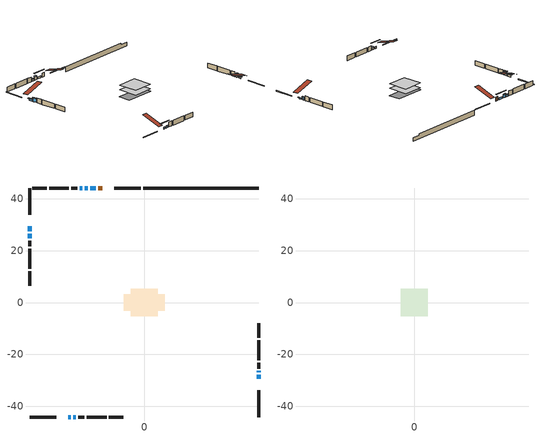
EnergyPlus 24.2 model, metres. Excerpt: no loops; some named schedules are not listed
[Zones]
conditioned space
 floor adiabatic (AdiabaticFloorConstruction): -5.23,-5.23 -5.23,5.23 5.23,5.23 5.23,-5.23 z1.37
 floor foundation (Slab1 construction): -7.88,-3.25 -7.88,3.25 7.88,3.25 7.88,-3.25 z-1.07
 wall outside (RimJoist1 construction): -1.35,44.08 -11.58,44.08 / -44.08,-44.08 -33.84,-44.08 / -44.08,44.08 -44.08,33.84 / 44.08,-44.08 44.08,-33.84 z1.37:1.67
 wall outside (AdiabaticWallConstruction 1): -16.12,44.08 -17.77,44.08 z1.37:3.4
 wall outside (AdiabaticWallConstruction): 44.08,-29.31 44.08,-27.78 z1.37:1.98; -29.31,-44.08 -28.24,-44.08 / -18.7,44.08 -20.84,44.08 z1.37:2.29; 44.08,-26.85 44.08,-26.34 z1.37:3.15; -44.08,29.3 -44.08,27.37 / -27.31,-44.08 -26.34,-44.08 z1.37:2.44; -44.08,26.44 -44.08,24.79 z1.37:3.25; -21.76,44.08 -22.98,44.08 z1.37:3.1; -23.91,44.08 -24.83,44.08 z1.37:2.34
 wall outside (Wall1 construction): -25.76,44.08 -28.04,44.08 / -25.41,-44.08 -23.13,-44.08 / -44.08,23.86 -44.08,21.57 / 44.08,-25.42 44.08,-23.13 z1.37:3.81
 wall outside (Wall2 construction): -28.97,44.08 -36.66,44.08 / -22.2,-44.08 -14.51,-44.08 / -44.08,20.65 -44.08,12.96 / 44.08,-22.2 44.08,-14.52 z1.37:3.81
 wall outside (Wall3 construction): -37.58,44.08 -43.15,44.08 / -13.58,-44.08 -8.02,-44.08 / -44.08,12.03 -44.08,6.47 / 44.08,-13.59 44.08,-8.02 z1.37:3.81
 wall foundation (FoundationWall1 construction): -0.42,44.08,-1.07 -0.42,44.08,1.37 39.63,44.08,1.37 39.63,44.08,0.71 44.08,44.08,0.71 44.08,44.08,-1.07
 window (WindowConstruction 5): 44.08,-29.3 44.08,-27.78 z1.37:1.98
 window (WindowConstruction 7): -29.3,-44.08 -28.24,-44.08 z1.37:2.28
 window (WindowConstruction 8): -18.7,44.08 -20.83,44.08 z1.37:2.28
 window (WindowConstruction 6): 44.08,-26.85 44.08,-26.34 z1.37:3.15
 window (WindowConstruction): -44.08,29.3 -44.08,27.37 z1.37:2.44
 window (WindowConstruction 1): -44.08,26.44 -44.08,24.79 z1.37:3.25
 window (WindowConstruction 2): -27.31,-44.08 -26.34,-44.08 z1.37:2.44
 window (WindowConstruction 3): -21.76,44.08 -22.98,44.08 z1.37:3.1
 window (WindowConstruction 4): -23.91,44.08 -24.83,44.08 z1.37:2.34
 door (Door): -16.13,44.08 -17.77,44.08 z1.37:3.4
 ceiling adiabatic (AdiabaticFloorConstruction): 5.23,-5.23 5.23,5.23 -5.23,5.23 -5.23,-5.23 z1.37
attic - vented
 floor to conditioned space (Floor1 construction Reversed): -5.23,-5.23 -5.23,5.23 5.23,5.23 5.23,-5.23 z3.81
 roof outside (Roof1 construction): -15.2,44.08,3.81 -15.2,33.9,7.2 -12.51,33.9,7.2 -12.51,44.08,3.81; -30.23,-44.08,3.81 -30.23,-33.9,7.2 -32.92,-33.9,7.2 -32.92,-44.08,3.81; -44.08,30.23,3.81 -33.9,30.23,7.2 -33.9,32.92,7.2 -44.08,32.92,3.81; 44.08,-30.23,3.81 33.9,-30.23,7.2 33.9,-32.92,7.2 44.08,-32.92,3.81
shading: 44.08,-27.63 44.08,-29.45 44.69,-29.45 44.69,-27.63 z2.13; -25.6,-44.08 -31.94,-44.08 -31.94,-44.49 -25.6,-44.49 z4.92; -23.47,44.08 -16.06,44.08 -16.06,44.49 -23.47,44.49 z4.92; 44.08,-26.2 44.08,-27 44.69,-27 44.69,-26.2 z3.3; -44.08,27.22 -44.08,29.45 -44.69,29.45 -44.69,27.22 z2.59; -44.08,24.49 -44.08,26.74 -44.69,26.74 -44.69,24.49 z3.55; -26.19,-44.08 -27.46,-44.08 -27.46,-44.84 -26.19,-44.84 z2.59; -23.13,44.08 -21.61,44.08 -21.61,44.69 -23.13,44.69 z3.25; -24.98,44.08 -23.76,44.08 -23.76,44.69 -24.98,44.69 z2.49
[Building]
Building 1: Terrain=Suburbs
[Site:Location]
Windsor AP_ON: Latitude {deg}=42.28; Longitude {deg}=-82.96; Time Zone {hr}=-5; Elevation {m}=190; Keep Site Location Information=Yes
[Site:GroundTemperature:Shallow]
6.34957, 4.46684, 4.31606, 5.20952, 8.79623, 12.3662, 15.4612, 17.4219, 17.5884, 15.9938, 12.9777, 9.51722
[Site:WaterMainsTemperature]
Calculation Method=Schedule; Temperature Schedule=mains temperature schedule
[Material] Roughness=Rough; Thermal Absorptance=0.9
Name | Thickness {m} | Conductivity {W/m-K} | Density {kg/m3} | Specific Heat {J/kg-K} | Solar Absorptance | Visible Absorptance
asphalt or fiberglass shingles | 0.00635 | 0.162714 | 1121.4 | 1465.45 | 0.4 | 0.4
ceiling loosefill ins | 0.169333 | 0.0480833 | 16.02 | 1046.75 | 0.7 | 0.7
ceiling stud and cavity | 0.1397 | 0.0980682 | 65.682 | 1177.47 | 0.7 | 0.7
concrete 4.0 in. | 0.1016 | 1.803125 | 2242.8 | 837.4 | 0.7 | 0.7
concrete 8.0 in. | 0.2032 | 1.803125 | 2242.8 | 837.4 | 0.7 | 0.7
door material | 0.04445 | 0.0451087 | 512.64 | 1214.23 | 0.7 | 0.7
exterior vertical ins | 0.0433751 | 0.029427 | 32.04 | 1214.23 | 0.7 | 0.7
floor covering | 0.0127 | 0.0433444 | 54.468 | 1339.84 | 0.6 | 0.6
floor rigid ins; wall rigid ins 1 | 0.512978 | 0.029427 | 32.04 | 1214.23 | 0.7 | 0.7
floor stud and cavity | 0.1397 | 1.75129 | 37.0049 | 1207.88 | 0.7 | 0.7
furniture material conditioned space 1 | 0.1524 | 0.115458 | 640.8 | 1214.23 | 0.6 | 0.6
gypsum board | 0.0127 | 0.160291 | 801 | 837.4 | 0.6 | 0.6
gypsum board 1 | 0.0127 | 0.160291 | 801 | 837.4 | 0.7 | 0.7
osb sheathing 0.5 in. | 0.0127 | 0.115458 | 512.64 | 1214.23 | 0.7 | 0.7
osb sheathing 0.75 in. | 0.01905 | 0.115458 | 512.64 | 1214.23 | 0.7 | 0.7
osb sheathing 2.0 in. | 0.0508 | 0.115458 | 512.64 | 1214.23 | 0.7 | 0.7
rim joist rigid ins; wall rigid ins | 0.051816 | 0.029427 | 32.04 | 1214.23 | 0.7 | 0.7
rim joist stud and cavity | 0.0508 | 0.0344034 | 125.044 | 1163.47 | 0.6 | 0.6
wall stud and cavity | 0.1397 | 0.32384 | 139.0536 | 1170.24 | 0.7 | 0.7
wall stud and cavity 1 | 0.1397 | 0.221619 | 139.0536 | 1170.24 | 0.7 | 0.7
wall stud and cavity 2 | 0.1397 | 0.189581 | 139.0536 | 1170.24 | 0.7 | 0.7
wall stud and cavity 3 | 0.0889 | 0.380278 | 52.3479 | 1209.89 | 0.7 | 0.7
wall stud and cavity 4 | 0.0889 | 0.391764 | 83.0341 | 1211.67 | 0.7 | 0.7
wood siding | 0.0254 | 0.102417 | 544.68 | 1172.36 | 0.4 | 0.4
wood siding 1; wood siding 2; wood siding 3 | 0.0254 | 0.102417 | 544.68 | 1172.36 | 0.7 | 0.7
[WindowMaterial:SimpleGlazingSystem]
Name | U-Factor {W/m2-K} | Solar Heat Gain Coefficient
WindowMaterial | 3.28586 | 0.53
WindowMaterial 1 | 3.31425 | 0.58
WindowMaterial 2 | 3.28813 | 0.6
WindowMaterial 3 | 3.26996 | 0.56
WindowMaterial 4 | 3.308 | 0.63
WindowMaterial 5 | 3.33412 | 0.5
WindowMaterial 6 | 3.28416 | 0.53
[Construction]
AdiabaticFloorConstruction: floor stud and cavity, floor rigid ins, osb sheathing 0.75 in., floor covering
AdiabaticWallConstruction: wood siding 2, wall rigid ins 1, wall stud and cavity 3, gypsum board
AdiabaticWallConstruction 1: wood siding 3, wall rigid ins 1, wall stud and cavity 3, gypsum board
Door: door material
Floor1 construction Reversed: gypsum board, ceiling stud and cavity, ceiling loosefill ins
FoundationWall1 construction: concrete 8.0 in., gypsum board 1
furniture construction conditioned space 1: furniture material conditioned space 1
PartitionWallConstruction: gypsum board, wall stud and cavity 4, gypsum board
RimJoist1 construction: wood siding 1, rim joist rigid ins, osb sheathing 2.0 in., rim joist stud and cavity
Roof1 construction: asphalt or fiberglass shingles
Slab1 construction: concrete 4.0 in.
Wall1 construction: wood siding, wall rigid ins, osb sheathing 0.5 in., wall stud and cavity, gypsum board
Wall2 construction: wood siding, wall rigid ins, osb sheathing 0.5 in., wall stud and cavity 1, gypsum board
Wall3 construction: wood siding, wall rigid ins, osb sheathing 0.5 in., wall stud and cavity 2, gypsum board
WindowConstruction; WindowConstruction 2: WindowMaterial
WindowConstruction 1: WindowMaterial 1
WindowConstruction 3: WindowMaterial 2
WindowConstruction 4: WindowMaterial 3
WindowConstruction 5: WindowMaterial 4
WindowConstruction 6: WindowMaterial 5
WindowConstruction 7; WindowConstruction 8: WindowMaterial 6
[Zone] Multiplier=1; Part of Total Floor Area=Yes
Name | Volume {m3}
attic - vented | 60.184
conditioned space | 539.3
[Space]
Name | Zone | Volume {m3}
attic - vented 1 | attic - vented | 60.184
conditioned space 1 | conditioned space | 539.3
[ZoneInfiltration:EffectiveLeakageArea]
infil attic - vented 1: Zone or Space=attic - vented 1; Schedule=Always On Discrete; Effective Air Leakage Area {cm2}=4855.56; Stack Coefficient=0.000235979; Wind Coefficient=1.0379e-05
[ZoneMixing]
whole house fan mix: Zone or Space=attic - vented; Schedule=Always On Continuous; Design Flow Rate Calculation Method=Flow/Zone; Design Flow Rate {m3/s}=0; Source Zone or Space=conditioned space
[SurfaceProperty:ExposedFoundationPerimeter]
Slab1: Exposed Perimeter Calculation Method=TotalExposedPerimeter; Total Exposed Perimeter {m}=44.5
[InternalMass] Zone or ZoneList=conditioned space; Space or SpaceList=conditioned space 1
Name | Construction | Surface Area {m2}
furniture mass conditioned space 1 | furniture construction conditioned space 1 | 84.6402
partition wall mass | PartitionWallConstruction | 211.601
[Lights]
interior lighting: Zone or ZoneList or Space or SpaceList=conditioned space 1; Schedule=interior lighting schedule; Design Level Calculation Method=LightingLevel; Lighting Level {W}=343.2; Return Air Fraction=0; Fraction Radiant=0.6; Fraction Visible=0.2; Fraction Replaceable=1
[People]
occupants: Zone or ZoneList or Space or SpaceList=conditioned space 1; Number of People Schedule=occupants schedule; Number of People Calculation Method=People; Number of People=3; Fraction Radiant=0.314171; Sensible Heat Fraction=0.56303; Activity Level Schedule=occupants activity schedule; Carbon Dioxide Generation Rate {m3/s-W}=0; Enable ASHRAE 55 Comfort Warnings=No; Mean Radiant Temperature Calculation Type=EnclosureAveraged
[ElectricEquipment] Zone or ZoneList or Space or SpaceList=conditioned space 1; Design Level Calculation Method=EquipmentLevel
Name | Schedule | Design Level {W} | Fraction Latent | Fraction Radiant | Fraction Lost
clothes dryer | clothes dryer schedule | 140.772 | 0.015 | 0.081 | 0.85
clothes washer | clothes washer schedule | 32.1985 | 0.03 | 0.162 | 0.7
cooking range | cooking range schedule | 215.147 | 0.08 | 0.432 | 0.2
dishwasher | dishwasher schedule | 66.8632 | 0.3 | 0.18 | 0.4
fridge | fridge schedule | 72.9452 | 0 | 0.6 | 0
mech vent bath fan 0 | mech vent bath fan 0 schedule | 50.2 | 0 | 0 | 1
mech vent house fan | mech vent house fan schedule | 0 | 0 | 0 | 1
mech vent house fan cfis | mech vent house fan cfis schedule | 0 | 0 | 0 | 0
mech vent range fan 0 | mech vent range fan 0 schedule | 57 | 0 | 0 | 1
misc plug loads | misc plug loads schedule | 494.7 | 0.045 | 0.513 | 0.1
whole house fan | Always On Discrete | 0 | 0 | 0 | 1
[OtherEquipment] Zone or ZoneList or Space or SpaceList=conditioned space 1; Design Level Calculation Method=EquipmentLevel
Name | Fuel Type | Schedule | Design Level {W} | Fraction Latent | Fraction Radiant | Fraction Lost
clothes dryer 1 | Electricity | clothes dryer schedule | 0 | 0.015 | 0.081 | 0.85
cooking range 1 | Electricity | cooking range schedule | 0 | 0.08 | 0.432 | 0.2
general water use latent | None | general water use schedule | 62.594 | 1 | 0 | 0
general water use sensible | None | general water use schedule | -61.6891 | 0 | 0.6 | 0
mech vent house fan latent load | None | Always On Discrete | 0 | 1 | 0 | 0
mech vent house fan sensible load | None | Always On Discrete | 0 | 0 | 0 | 0
water heater energy adjustment1 | NaturalGas | Always On Discrete | 0.01 | 0 | 0 | 1
[ZoneInfiltration:DesignFlowRate] Zone or ZoneList or Space or SpaceList=conditioned space 1; Schedule=Always On Discrete; Design Flow Rate Calculation Method=Flow/Zone; Design Flow Rate {m3/s}=0
infil flow; natural vent flow; whole house fan flow
[AvailabilityManager:Scheduled]
central ac and furnace airloop Availability Manager: Schedule=Always On Discrete
[Foundation:Kiva]
Foundation Kiva 1: Initial Indoor Air Temperature {C}=18; Wall Height Above Grade {m}=1.36998; Wall Depth Below Slab {m}=0.2032; Custom Block Material Name 1=exterior vertical ins; Custom Block Depth 1 {m}=2.43998; Custom Block X Position 1 {m}=0.2159; Custom Block Z Position 1 {m}=0
[Foundation:Kiva:Settings]
Soil Conductivity {W/m-K}=0.849921; Soil Density {kg/m3}=1842.3; Soil Specific Heat {J/kg-K}=418.7; Ground Solar Absorptivity=0.9; Ground Thermal Absorptivity=0.9; Ground Surface Roughness {m}=0.03; Far-Field Width {m}=40; Deep-Ground Boundary Condition=ZeroFlux; Deep-Ground Depth {m}=40; Minimum Cell Dimension {m}=0.2; Maximum Cell Growth Coefficient=3; Simulation Timestep=Timestep
[Exterior:Lights]
exterior lighting: Schedule=exterior lighting schedule; Design Level {W}=75.6
[Generator:PVWatts]
PVSystem0 generator: DC System Capacity {W}=10219; Module Type=Standard; Array Type=FixedRoofMounted; System Losses=0.04; Array Geometry Type=TiltAzimuth; Tilt Angle {deg}=35; Azimuth Angle {deg}=0; Ground Coverage Ratio=0.4
[ElectricLoadCenter:Inverter:PVWatts]
PVSystem inverter: DC to AC Size Ratio=1.1; Inverter Efficiency=0.9
[ElectricLoadCenter:Distribution]
PVSystem elec load center dist: Generator List=PVSystem elec load center dist Generators; Generator Operation Scheme Type=Baseload; Electrical Buss Type=DirectCurrentWithInverter; Inverter=PVSystem inverter
[ElectricLoadCenter:Generators]
PVSystem elec load center dist Generators: Generator Name 1=PVSystem0 generator; Generator Object Type 1=Generator:PVWatts; Generator Rated Electric Power Output 1 {W}=10219
[EnergyManagementSystem:GlobalVariable]
central_ac_and_furnace_airloop_Fan_RTF
infil_program_Qfan
infil_program_Qinf
natural_vent_program_Qnv
natural_vent_program_Qwhf
[EnergyManagementSystem:Sensor]
Name | Output:Variable or Output:Meter Index Key | Output:Variable or Output:Meter
airflow_gain | infil flow | Infiltration Sensible Heat Gain Energy
airflow_gain_1 | natural vent flow | Infiltration Sensible Heat Gain Energy
airflow_gain_2 | whole house fan flow | Infiltration Sensible Heat Gain Energy
airflow_loss | infil flow | Infiltration Sensible Heat Loss Energy
airflow_loss_1 | natural vent flow | Infiltration Sensible Heat Loss Energy
airflow_loss_2 | whole house fan flow | Infiltration Sensible Heat Loss Energy
clg_load_cond |  | Cooling:EnergyTransfer:Zone:CONDITIONED SPACE
clg_sp_s; clg_sp_s_1 | cooling setpoint | Schedule Value
clothes_dryer_exhaust_0_sch_s | clothes dryer exhaust 0 schedule | Schedule Value
cool_season | cooling season schedule | Schedule Value
htg_load_cond |  | Heating:EnergyTransfer:Zone:CONDITIONED SPACE
htg_sp_s; htg_sp_s_1 | heating setpoint | Schedule Value
ig_ee_conv | clothes dryer | Electric Equipment Convective Heating Energy
ig_ee_conv_2 | cooking range | Electric Equipment Convective Heating Energy
ig_ee_conv_4 | fridge | Electric Equipment Convective Heating Energy
ig_ee_conv_5 | misc plug loads | Electric Equipment Convective Heating Energy
ig_ee_conv_6 | whole house fan | Electric Equipment Convective Heating Energy
ig_ee_rad | clothes dryer | Electric Equipment Radiant Heating Energy
ig_ee_rad_2 | cooking range | Electric Equipment Radiant Heating Energy
ig_ee_rad_4 | fridge | Electric Equipment Radiant Heating Energy
ig_ee_rad_5 | misc plug loads | Electric Equipment Radiant Heating Energy
ig_ee_rad_6 | whole house fan | Electric Equipment Radiant Heating Energy
ig_lgt_conv | interior lighting | Lights Convective Heating Energy
ig_lgt_rad | interior lighting | Lights Radiant Heating Energy
ig_lgt_vis | interior lighting | Lights Visible Radiation Heating Energy
ig_oe_conv | clothes dryer 1 | Other Equipment Convective Heating Energy
ig_oe_conv_1 | cooking range 1 | Other Equipment Convective Heating Energy
ig_oe_conv_2 | general water use latent | Other Equipment Convective Heating Energy
ig_oe_conv_3 | general water use sensible | Other Equipment Convective Heating Energy
ig_oe_conv_4 | water heater energy adjustment1 | Other Equipment Convective Heating Energy
ig_oe_rad | clothes dryer 1 | Other Equipment Radiant Heating Energy
ig_oe_rad_1 | cooking range 1 | Other Equipment Radiant Heating Energy
ig_oe_rad_2 | general water use latent | Other Equipment Radiant Heating Energy
ig_oe_rad_3 | general water use sensible | Other Equipment Radiant Heating Energy
ig_oe_rad_4 | water heater energy adjustment1 | Other Equipment Radiant Heating Energy
ig_ppl_conv | occupants | People Convective Heating Energy
ig_ppl_rad | occupants | People Radiant Heating Energy
im_conv | furniture mass conditioned space 1 | Surface Inside Face Convection Heat Gain Energy
im_conv_1 | partition wall mass | Surface Inside Face Convection Heat Gain Energy
im_ig | furniture mass conditioned space 1 | Surface Inside Face Internal Gains Radiation Heat Gain Energy
im_ig_1 | partition wall mass | Surface Inside Face Internal Gains Radiation Heat Gain Energy
im_lgt | furniture mass conditioned space 1 | Surface Inside Face Lights Radiation Heat Gain Energy
im_lgt_1 | partition wall mass | Surface Inside Face Lights Radiation Heat Gain Energy
im_sol | furniture mass conditioned space 1 | Surface Inside Face Solar Radiation Heat Gain Energy
im_sol_1 | partition wall mass | Surface Inside Face Solar Radiation Heat Gain Energy
im_surf | furniture mass conditioned space 1 | Surface Inside Face Net Surface Thermal Radiation Heat Gain Energy
im_surf_1 | partition wall mass | Surface Inside Face Net Surface Thermal Radiation Heat Gain Energy
mech_vent_bath_fan_0_sch_s | mech vent bath fan 0 schedule | Schedule Value
mech_vent_range_fan_0_sch_s | mech vent range fan 0 schedule | Schedule Value
mv_conv | mech vent bath fan 0 | Electric Equipment Convective Heating Energy
mv_conv_1 | mech vent house fan | Electric Equipment Convective Heating Energy
mv_conv_2 | mech vent house fan cfis | Electric Equipment Convective Heating Energy
mv_conv_3 | mech vent range fan 0 | Electric Equipment Convective Heating Energy
mv_conv_4 | mech vent house fan latent load | Other Equipment Convective Heating Energy
mv_conv_5 | mech vent house fan sensible load | Other Equipment Convective Heating Energy
mv_rad | mech vent bath fan 0 | Electric Equipment Radiant Heating Energy
mv_rad_1 | mech vent house fan | Electric Equipment Radiant Heating Energy
mv_rad_2 | mech vent house fan cfis | Electric Equipment Radiant Heating Energy
mv_rad_3 | mech vent range fan 0 | Electric Equipment Radiant Heating Energy
mv_rad_4 | mech vent house fan latent load | Other Equipment Radiant Heating Energy
mv_rad_5 | mech vent house fan sensible load | Other Equipment Radiant Heating Energy
natural_vent_s | natural vent schedule | Schedule Value
out_pb_s |  | Site Outdoor Air Barometric Pressure
out_wt_s |  | Site Outdoor Air Humidity Ratio
site_vw_s |  | Site Wind Speed
ss_back_out | Window1 | Surface Window Shortwave from Zone Back Out Window Heat Transfer Rate
ss_back_out_1 | Window10 | Surface Window Shortwave from Zone Back Out Window Heat Transfer Rate
ss_back_out_2 | Window11 | Surface Window Shortwave from Zone Back Out Window Heat Transfer Rate
ss_back_out_3 | Window2 | Surface Window Shortwave from Zone Back Out Window Heat Transfer Rate
ss_back_out_4 | Window4 | Surface Window Shortwave from Zone Back Out Window Heat Transfer Rate
ss_back_out_5 | Window6 | Surface Window Shortwave from Zone Back Out Window Heat Transfer Rate
ss_back_out_6 | Window7 | Surface Window Shortwave from Zone Back Out Window Heat Transfer Rate
ss_back_out_7 | Window8 | Surface Window Shortwave from Zone Back Out Window Heat Transfer Rate
ss_back_out_8 | Window9 | Surface Window Shortwave from Zone Back Out Window Heat Transfer Rate
ss_conv | Door1 | Surface Inside Face Convection Heat Gain Energy
ss_conv_1 | Window1 | Surface Inside Face Convection Heat Gain Energy
ss_conv_2 | Window10 | Surface Inside Face Convection Heat Gain Energy
ss_conv_3 | Window11 | Surface Inside Face Convection Heat Gain Energy
ss_conv_4 | Window2 | Surface Inside Face Convection Heat Gain Energy
ss_conv_5 | Window4 | Surface Inside Face Convection Heat Gain Energy
ss_conv_6 | Window6 | Surface Inside Face Convection Heat Gain Energy
ss_conv_7 | Window7 | Surface Inside Face Convection Heat Gain Energy
ss_conv_8 | Window8 | Surface Inside Face Convection Heat Gain Energy
ss_conv_9 | Window9 | Surface Inside Face Convection Heat Gain Energy
ss_ig | Door1 | Surface Inside Face Internal Gains Radiation Heat Gain Energy
ss_ig_1 | Window1 | Surface Inside Face Internal Gains Radiation Heat Gain Energy
ss_ig_2 | Window10 | Surface Inside Face Internal Gains Radiation Heat Gain Energy
ss_ig_3 | Window11 | Surface Inside Face Internal Gains Radiation Heat Gain Energy
ss_ig_4 | Window2 | Surface Inside Face Internal Gains Radiation Heat Gain Energy
ss_ig_5 | Window4 | Surface Inside Face Internal Gains Radiation Heat Gain Energy
ss_ig_6 | Window6 | Surface Inside Face Internal Gains Radiation Heat Gain Energy
ss_ig_7 | Window7 | Surface Inside Face Internal Gains Radiation Heat Gain Energy
ss_ig_8 | Window8 | Surface Inside Face Internal Gains Radiation Heat Gain Energy
ss_ig_9 | Window9 | Surface Inside Face Internal Gains Radiation Heat Gain Energy
ss_lgt | Door1 | Surface Inside Face Lights Radiation Heat Gain Energy
ss_sol | Door1 | Surface Inside Face Solar Radiation Heat Gain Energy
ss_surf | Door1 | Surface Inside Face Net Surface Thermal Radiation Heat Gain Energy
ss_surf_1 | Window1 | Surface Inside Face Net Surface Thermal Radiation Heat Gain Energy
ss_surf_2 | Window10 | Surface Inside Face Net Surface Thermal Radiation Heat Gain Energy
ss_surf_3 | Window11 | Surface Inside Face Net Surface Thermal Radiation Heat Gain Energy
ss_surf_4 | Window2 | Surface Inside Face Net Surface Thermal Radiation Heat Gain Energy
ss_surf_5 | Window4 | Surface Inside Face Net Surface Thermal Radiation Heat Gain Energy
ss_surf_6 | Window6 | Surface Inside Face Net Surface Thermal Radiation Heat Gain Energy
ss_surf_7 | Window7 | Surface Inside Face Net Surface Thermal Radiation Heat Gain Energy
ss_surf_8 | Window8 | Surface Inside Face Net Surface Thermal Radiation Heat Gain Energy
ss_surf_9 | Window9 | Surface Inside Face Net Surface Thermal Radiation Heat Gain Energy
ss_trans_in | Window1 | Surface Window Transmitted Solar Radiation Rate
ss_trans_in_1 | Window10 | Surface Window Transmitted Solar Radiation Rate
ss_trans_in_2 | Window11 | Surface Window Transmitted Solar Radiation Rate
ss_trans_in_3 | Window2 | Surface Window Transmitted Solar Radiation Rate
ss_trans_in_4 | Window4 | Surface Window Transmitted Solar Radiation Rate
ss_trans_in_5 | Window6 | Surface Window Transmitted Solar Radiation Rate
ss_trans_in_6 | Window7 | Surface Window Transmitted Solar Radiation Rate
ss_trans_in_7 | Window8 | Surface Window Transmitted Solar Radiation Rate
ss_trans_in_8 | Window9 | Surface Window Transmitted Solar Radiation Rate
ss_trans_out | Window1 | Surface Inside Face Initial Transmitted Diffuse Transmitted Out Window Solar Radiation Rate
ss_trans_out_1 | Window10 | Surface Inside Face Initial Transmitted Diffuse Transmitted Out Window Solar Radiation Rate
ss_trans_out_2 | Window11 | Surface Inside Face Initial Transmitted Diffuse Transmitted Out Window Solar Radiation Rate
ss_trans_out_3 | Window2 | Surface Inside Face Initial Transmitted Diffuse Transmitted Out Window Solar Radiation Rate
ss_trans_out_4 | Window4 | Surface Inside Face Initial Transmitted Diffuse Transmitted Out Window Solar Radiation Rate
ss_trans_out_5 | Window6 | Surface Inside Face Initial Transmitted Diffuse Transmitted Out Window Solar Radiation Rate
ss_trans_out_6 | Window7 | Surface Inside Face Initial Transmitted Diffuse Transmitted Out Window Solar Radiation Rate
ss_trans_out_7 | Window8 | Surface Inside Face Initial Transmitted Diffuse Transmitted Out Window Solar Radiation Rate
ss_trans_out_8 | Window9 | Surface Inside Face Initial Transmitted Diffuse Transmitted Out Window Solar Radiation Rate
s_conv | Floor1 | Surface Inside Face Convection Heat Gain Energy
s_conv_1 | FoundationWall1 | Surface Inside Face Convection Heat Gain Energy
s_conv_10 | Wall1:180 | Surface Inside Face Convection Heat Gain Energy
s_conv_11 | Wall1:270 | Surface Inside Face Convection Heat Gain Energy
s_conv_12 | Wall1:90 | Surface Inside Face Convection Heat Gain Energy
s_conv_13 | Wall2:0 | Surface Inside Face Convection Heat Gain Energy
s_conv_14 | Wall2:180 | Surface Inside Face Convection Heat Gain Energy
s_conv_15 | Wall2:270 | Surface Inside Face Convection Heat Gain Energy
s_conv_16 | Wall2:90 | Surface Inside Face Convection Heat Gain Energy
s_conv_17 | Wall3:0 | Surface Inside Face Convection Heat Gain Energy
s_conv_18 | Wall3:180 | Surface Inside Face Convection Heat Gain Energy
s_conv_19 | Wall3:270 | Surface Inside Face Convection Heat Gain Energy
s_conv_2 | inferred conditioned ceiling | Surface Inside Face Convection Heat Gain Energy
s_conv_20 | Wall3:90 | Surface Inside Face Convection Heat Gain Energy
s_conv_3 | inferred conditioned floor | Surface Inside Face Convection Heat Gain Energy
s_conv_4 | RimJoist1:0 | Surface Inside Face Convection Heat Gain Energy
s_conv_5 | RimJoist1:180 | Surface Inside Face Convection Heat Gain Energy
s_conv_6 | RimJoist1:270 | Surface Inside Face Convection Heat Gain Energy
s_conv_7 | RimJoist1:90 | Surface Inside Face Convection Heat Gain Energy
s_conv_8 | Slab1 | Surface Inside Face Convection Heat Gain Energy
s_conv_9 | Wall1:0 | Surface Inside Face Convection Heat Gain Energy
s_ig | Floor1 | Surface Inside Face Internal Gains Radiation Heat Gain Energy
s_ig_1 | FoundationWall1 | Surface Inside Face Internal Gains Radiation Heat Gain Energy
s_ig_10 | Wall1:180 | Surface Inside Face Internal Gains Radiation Heat Gain Energy
s_ig_11 | Wall1:270 | Surface Inside Face Internal Gains Radiation Heat Gain Energy
s_ig_12 | Wall1:90 | Surface Inside Face Internal Gains Radiation Heat Gain Energy
s_ig_13 | Wall2:0 | Surface Inside Face Internal Gains Radiation Heat Gain Energy
s_ig_14 | Wall2:180 | Surface Inside Face Internal Gains Radiation Heat Gain Energy
s_ig_15 | Wall2:270 | Surface Inside Face Internal Gains Radiation Heat Gain Energy
s_ig_16 | Wall2:90 | Surface Inside Face Internal Gains Radiation Heat Gain Energy
s_ig_17 | Wall3:0 | Surface Inside Face Internal Gains Radiation Heat Gain Energy
s_ig_18 | Wall3:180 | Surface Inside Face Internal Gains Radiation Heat Gain Energy
s_ig_19 | Wall3:270 | Surface Inside Face Internal Gains Radiation Heat Gain Energy
s_ig_2 | inferred conditioned ceiling | Surface Inside Face Internal Gains Radiation Heat Gain Energy
